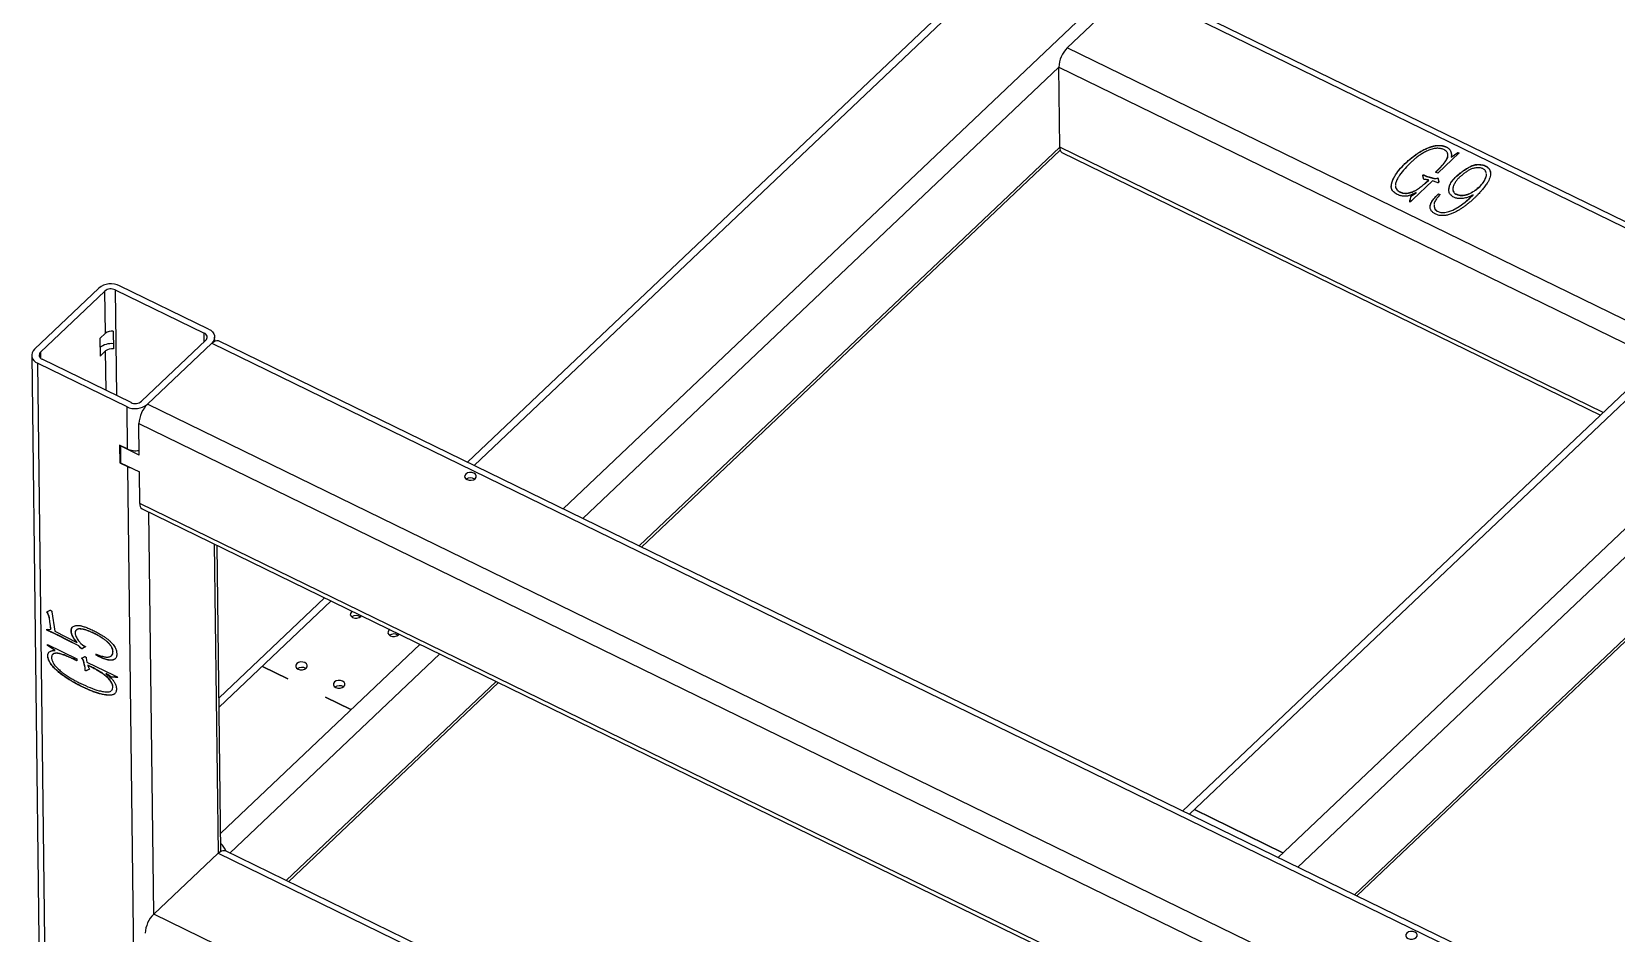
# Model space of a CAD drawing. Header units: millimetres. Extents: x 0 to 14850, y 0 to 10500.
# Drawn here: x 2161 to 5002, y 5959 to 7575 of the extents above; entities that cross this region are included whole.
import ezdxf

# ---------------------------------------------------------------- set-up
doc = ezdxf.new("R2010")
doc.units = ezdxf.units.MM
doc.header["$LTSCALE"] = 50

msp = doc.modelspace()

# ---------------------------------------------------------------- linework, layer by layer
for p, q in [((5440.8, 9172.2), (2942.4, 6803.6)), ((2954.3, 6797.8), (5458.9, 9172.4)), ((5618.1, 9094.7), (3113.6, 6720.2)), ((6722.9, 8547), (4224.6, 6178.4)), ((4236.4, 6172.6), (6741, 8547.2)), ((6900.3, 8469.5), (4395.7, 6095)), ((4017.6, 7546.3), (4132.9, 7655.6)), ((4132.9, 7655.6), (5212.6, 7129.1)), ((5224.6, 7133.6), (4144.9, 7660.1)), ((5097.3, 7019.8), (4017.6, 7546.3)), ((3148.9, 6703), (4002.2, 7511.9)), ((4003.9, 7368.1), (4002.2, 7511.9)), ((4002.2, 7511.9), (5077.9, 6987.4)), ((4003.9, 7368.1), (3250.2, 6653.5)), ((3254.2, 6651.6), (4004.7, 7363.1)), ((4978.3, 6893), (4003.9, 7368.1)), ((4007.9, 7359), (4973.3, 6888.2)), ((4720.1, 7357.9), (4681.9, 7321.6)), ((4697.1, 7368.4), (4697, 7368.7)), ((4705.4, 7350.6), (4717.8, 7359)), ((4705.4, 7350.3), (4717.8, 7358.7)), ((4717.8, 7359), (4720.1, 7357.9)), ((4717.8, 7358.7), (4717.8, 7359)), ((4717.8, 7358.7), (4719.9, 7357.7)), ((4638.5, 7352), (4638.5, 7352.3)), ((4706.1, 7353.5), (4705.4, 7350.6)), ((4705.4, 7350.3), (4705.4, 7350.6)), ((4705.9, 7354.7), (4706, 7353.7)), ((4765.7, 7335.3), (4765.7, 7335.6)), ((4672, 7307.8), (4636.9, 7274.5)), ((4656.9, 7310.5), (4655.1, 7316.7)), ((4656.9, 7318.6), (4661.6, 7316.3)), ((4656.9, 7318.3), (4656.9, 7318.6)), ((4656.9, 7318.3), (4661.6, 7316)), ((4660.1, 7310.2), (4656.9, 7310.5)), ((4661, 7305.5), (4665.4, 7309.4)), ((4661, 7305.2), (4665.4, 7309.1)), ((4661, 7305.2), (4661, 7305.5)), ((4661.6, 7316.3), (4666.3, 7315)), ((4661.6, 7316), (4661.6, 7316.3)), ((4661.6, 7316), (4666.4, 7314.7)), ((4665.4, 7309.1), (4665.4, 7309.4)), ((4666.3, 7315), (4672.1, 7313.2)), ((4666.4, 7314.7), (4666.3, 7315)), ((4666.4, 7314.7), (4672.1, 7312.9)), ((4680.3, 7305), (4672, 7307.8)), ((4672.1, 7312.9), (4672.1, 7313.2)), ((4681.9, 7321.6), (4677.6, 7323.5)), ((4678.9, 7312.4), (4681.5, 7313.1)), ((4678.9, 7312), (4681.5, 7312.8)), ((4678.9, 7312), (4678.9, 7312.4)), ((4681.8, 7304.5), (4680.3, 7305)), ((4681.5, 7313.1), (4683.5, 7306.7)), ((4681.5, 7312.8), (4681.5, 7313.1)), ((4681.5, 7312.8), (4683.5, 7306.4)), ((4683.5, 7306.4), (4683.5, 7306.7)), ((4724.9, 7324), (4724.9, 7324.3)), ((4612.7, 7288.4), (4612.7, 7288.7)), ((4631.9, 7273.7), (4632.8, 7275.9)), ((4631.9, 7273.4), (4632.8, 7275.6)), ((4631.9, 7273.4), (4631.9, 7273.7)), ((4632.8, 7275.9), (4633.4, 7279)), ((4632.8, 7275.6), (4633.4, 7278.7)), ((4632.8, 7275.6), (4632.8, 7275.9)), ((4633.4, 7278.7), (4633.4, 7279)), ((4634.6, 7281.5), (4636.6, 7282.5)), ((4634.6, 7281.2), (4636.6, 7282.2)), ((4634.6, 7281.2), (4634.6, 7281.5)), ((4636.6, 7282.5), (4642.8, 7286.8)), ((4636.6, 7282.2), (4642.8, 7286.5)), ((4636.6, 7282.2), (4636.6, 7282.5)), ((4642.8, 7286.5), (4642.8, 7286.8)), ((4680.2, 7281.9), (4683.2, 7284.8)), ((4680.2, 7281.6), (4683.2, 7284.4)), ((4680.2, 7281.6), (4680.2, 7281.9)), ((4683.2, 7284.8), (4685.9, 7283.4)), ((4683.2, 7284.4), (4683.2, 7284.8)), ((4683.2, 7284.4), (4685.9, 7283.1)), ((4715.8, 7283.5), (4715.8, 7283.8)), ((4730.5, 7269.8), (4739.2, 7277.5)), ((4730.5, 7269.5), (4739.2, 7277.2)), ((4739.2, 7277.5), (4744.9, 7282.6)), ((4739.2, 7277.2), (4744.9, 7282.3)), ((4739.2, 7277.2), (4739.2, 7277.5)), ((4744.9, 7282.3), (4744.9, 7282.6)), ((4756.8, 7297.5), (4756.8, 7297.8)), ((4730.5, 7269.5), (4730.5, 7269.8)), ((2281.5, 7115.6), (2166.1, 7006.3)), ((2176.9, 7001), (2292.3, 7110.4)), ((2293.2, 7034.8), (2292.3, 7110.4)), ((2310.9, 7112.5), (2470.2, 7034.9)), ((2310.9, 7112.5), (2313.2, 6923.3)), ((2478, 7042.3), (2318.7, 7119.9)), ((2293.2, 7034.8), (2283.2, 7025.3)), ((2283.2, 7025.3), (2283.6, 6993.6)), ((2307.2, 7038.4), (2307.6, 7006.7)), ((2473.1, 7022.2), (2357.7, 6912.8)), ((2368.5, 6907.5), (2483.9, 7016.9)), ((2470.3, 7019.6), (2470.2, 7034.9)), ((2483.9, 7016.9), (4929.4, 5824.4)), ((2489.1, 7020.7), (2489, 7027.8)), ((4941.4, 5828.9), (2495.9, 7021.4)), ((2161, 6995.4), (2174.5, 5898.5)), ((2176.9, 7001), (2177, 6990.2)), ((2339.1, 6910.7), (2179.9, 6988.3)), ((2283.6, 6993.6), (2293.6, 7003.1)), ((2294.5, 6932.4), (2293.6, 7003.1)), ((2172.1, 6980.9), (2331.3, 6903.2)), ((2185.5, 5884), (2172.1, 6980.9)), ((2331.3, 6903.2), (2332.2, 6827.7)), ((10061.4, 3156.3), (2368.5, 6907.5)), ((4431, 6077.7), (5284.3, 6886.7)), ((2353.1, 6873.2), (10046, 3121.9)), ((2353.8, 6816.5), (2353.1, 6873.2)), ((2332.2, 6827.7), (2318.4, 6834.4)), ((2318.4, 6834.4), (2318.8, 6802.7)), ((2320.5, 6833.4), (2320.1, 6833)), ((2320.1, 6833), (2320.5, 6802.5)), ((2353.8, 6816.5), (2320.1, 6833)), ((2320.4, 6804.3), (2318.8, 6802.7)), ((2318.8, 6802.7), (2332.6, 6796)), ((2320.5, 6802.5), (2354.2, 6786.1)), ((2332.6, 6796), (2343.5, 5913.6)), ((2354.9, 6729.4), (2354.2, 6786.1)), ((5286.1, 6742.9), (4532.4, 6028.3)), ((4536.4, 6026.4), (5286.8, 6737.9)), ((4800.4, 5536.9), (2354.9, 6729.4)), ((2358.9, 6720.3), (4801.2, 5529.3)), ((2379.8, 5993.5), (2370.9, 6714.4)), ((2488.3, 6657.1), (2495.1, 6102.9)), ((2500.3, 6106.7), (2493.6, 6654.6)), ((2188.3, 6535.7), (2193.9, 6538.1)), ((2189.5, 6533.6), (2188.3, 6535.7)), ((2189.7, 6533.8), (2188.6, 6535.9)), ((2189.7, 6533.8), (2189.5, 6533.6)), ((2197, 6535.7), (2202.4, 6500.5)), ((2686.2, 6560.7), (2496.9, 6381.2)), ((2497.1, 6364.4), (2698, 6554.9)), ((2190.7, 6531.2), (2190.4, 6531)), ((2191.7, 6527.8), (2190.4, 6531)), ((2191.9, 6528), (2190.7, 6531.2)), ((2191.9, 6528), (2191.7, 6527.8)), ((2192.9, 6524.2), (2192.7, 6524)), ((2193.5, 6517.8), (2192.7, 6524)), ((2193.8, 6518), (2192.9, 6524.2)), ((2193.8, 6518), (2193.5, 6517.8)), ((2194.8, 6510.4), (2193.5, 6517.8)), ((2195, 6510.6), (2193.8, 6518)), ((2195, 6510.6), (2194.8, 6510.4)), ((2195, 6506.6), (2194.8, 6510.4)), ((2195.3, 6506.8), (2195, 6510.6)), ((2195.3, 6506.8), (2195, 6506.6)), ((2750.9, 6527), (2752.1, 6528.5)), ((2188.9, 6501.7), (2188.1, 6503.8)), ((2189.1, 6501.9), (2188.3, 6504.1)), ((2189.1, 6501.9), (2188.9, 6501.7)), ((2194.9, 6499.5), (2188.9, 6501.7)), ((2195.2, 6499.7), (2189.1, 6501.9)), ((2189.2, 6477), (2241.9, 6451.3)), ((2189.2, 6474.9), (2189.2, 6477)), ((2189.5, 6475.1), (2189.4, 6476.9)), ((2193.9, 6504), (2195.4, 6504.3)), ((2195.2, 6499.7), (2194.9, 6499.5)), ((2195.7, 6504.5), (2195.4, 6504.3)), ((2202.4, 6500.5), (2242, 6480.7)), ((2209.9, 6492.7), (2209.7, 6492.4)), ((2224.7, 6484.9), (2209.7, 6492.4)), ((2224.9, 6485.2), (2209.9, 6492.7)), ((2224.9, 6485.2), (2224.7, 6484.9)), ((2245.5, 6474.4), (2224.7, 6484.9)), ((2245.8, 6474.7), (2224.9, 6485.2)), ((2232.1, 6501.8), (2231.8, 6501.5)), ((2242.2, 6480.9), (2242, 6480.7)), ((2249.3, 6478.9), (2252.1, 6476.3)), ((2270.3, 6498.2), (2270, 6498)), ((2857.3, 6477.2), (2499.9, 6138.4)), ((2818.4, 6494.1), (2819.6, 6495.6)), ((2189.5, 6475.1), (2189.2, 6474.9)), ((2203.1, 6466.1), (2189.2, 6474.9)), ((2203.3, 6466.3), (2189.5, 6475.1)), ((2190.1, 6456.5), (2189.8, 6456.3)), ((2200, 6466.2), (2203.1, 6466.1)), ((2203.3, 6466.3), (2203.1, 6466.1)), ((2241.9, 6451.3), (2242.2, 6447.5)), ((2245.8, 6474.7), (2245.5, 6474.4)), ((2248.5, 6471.1), (2245.5, 6474.4)), ((2248.7, 6471.3), (2245.8, 6474.7)), ((2248.7, 6471.3), (2248.5, 6471.1)), ((2250.2, 6452.3), (2255.5, 6455)), ((2252.2, 6450.3), (2250.2, 6452.3)), ((2252.5, 6450.5), (2250.6, 6452.5)), ((2252.1, 6476.3), (2254.6, 6474.7)), ((2255.4, 6471.7), (2252.2, 6469.6)), ((2252.4, 6469.8), (2252.2, 6469.6)), ((2252.5, 6450.5), (2252.2, 6450.3)), ((2255.7, 6471.9), (2252.4, 6469.8)), ((2255.7, 6471.9), (2255.4, 6471.7)), ((2258.4, 6454), (2258.6, 6452.6)), ((2258.6, 6452.6), (2259.8, 6445.4)), ((2276.5, 6457.8), (2276.5, 6459.7)), ((2276.7, 6458), (2276.5, 6457.8)), ((2282, 6454.9), (2276.5, 6457.8)), ((2276.7, 6458), (2276.7, 6459.9)), ((2282.2, 6455.1), (2276.7, 6458)), ((2282.2, 6455.1), (2282, 6454.9)), ((2306.7, 6464.2), (2306.4, 6463.9)), ((2516, 6103), (2892.6, 6460)), ((2254.9, 6444.8), (2254.6, 6444.6)), ((2255.7, 6439.5), (2254.6, 6444.6)), ((2255.9, 6439.8), (2254.9, 6444.8)), ((2255.9, 6439.8), (2255.7, 6439.5)), ((2256.6, 6435.4), (2255.7, 6439.5)), ((2256.9, 6435.6), (2255.9, 6439.8)), ((2256.9, 6435.6), (2256.6, 6435.4)), ((2256.7, 6431.2), (2256.6, 6435.4)), ((2256.9, 6431.4), (2256.7, 6431.2)), ((2256.9, 6431.4), (2256.9, 6435.6)), ((2264.4, 6432.5), (2259.4, 6430)), ((2259.7, 6430.2), (2259.4, 6430)), ((2264.4, 6432.6), (2259.7, 6430.2)), ((2259.8, 6445.4), (2308.3, 6421.7)), ((2261.7, 6439.9), (2261.4, 6439.7)), ((2267.3, 6436.7), (2261.4, 6439.7)), ((2267.5, 6436.9), (2261.7, 6439.9)), ((2263.2, 6435.1), (2264.4, 6432.5)), ((2267.5, 6436.9), (2267.3, 6436.7)), ((2294, 6424.9), (2293.8, 6424.6)), ((2300.8, 6420.2), (2293.8, 6424.6)), ((2301, 6420.4), (2294, 6424.9)), ((2301, 6420.4), (2300.8, 6420.2)), ((2302.7, 6418.7), (2300.8, 6420.2)), ((2303, 6418.9), (2301, 6420.4)), ((2574.7, 6437.5), (2620.3, 6415.3)), ((2620.3, 6415.3), (2574.7, 6437.5)), ((2574.7, 6437.5), (2574.7, 6437.5)), ((2574.7, 6437.5), (2574.7, 6437.5)), ((2233.6, 6410.8), (2233.4, 6410.6)), ((2303, 6418.9), (2302.7, 6418.7)), ((2305.9, 6418.4), (2305.6, 6418.1)), ((2308.9, 6418.1), (2305.6, 6418.1)), ((2309.2, 6418.4), (2305.9, 6418.4)), ((2306.5, 6399.7), (2306.3, 6399.5)), ((2309.2, 6418.4), (2308.9, 6418.1)), ((2311.5, 6417.8), (2308.9, 6418.1)), ((2311.7, 6418), (2309.2, 6418.4)), ((2311.7, 6418), (2311.5, 6417.8)), ((2993.9, 6410.6), (2617.4, 6053.6)), ((2620.3, 6415.3), (2620.3, 6415.3)), ((2621.4, 6051.6), (2997.9, 6408.6)), ((2687.7, 6382.4), (2733.3, 6360.2)), ((2733.3, 6360.2), (2687.7, 6382.4)), ((2687.7, 6382.4), (2687.7, 6382.4)), ((2687.7, 6382.4), (2687.7, 6382.4)), ((2733.3, 6360.2), (2733.3, 6360.2)), ((4245.5, 6180.8), (4245.5, 6180.8)), ((4245.5, 6180.8), (4404.1, 6103.4)), ((4404.1, 6103.5), (4245.5, 6180.8)), ((4245.5, 6180.7), (4245.5, 6180.8)), ((2379.8, 5993.5), (2495.1, 6102.9)), ((2495.1, 6102.9), (4734.3, 5011)), ((4734.2, 5021.3), (2507.1, 6107.4)), ((4404.1, 6103.4), (4404.1, 6103.5)), ((4736.4, 4844.3), (2379.8, 5993.5))]:
    msp.add_line(p, q)
at = {"flags": 128}
for points in [[(4675.2, 7264.3), (4675.1, 7262.1), (4676.7, 7257.6), (4680.6, 7253.9), (4687.1, 7251.5), (4694.6, 7251.3), (4701.8, 7253.1), (4708.4, 7255.6), (4720.1, 7262.2), (4730.5, 7269.8), (4730.5, 7269.8)], [(4675.2, 7264), (4675.1, 7261.8), (4676.7, 7257.3), (4680.6, 7253.6), (4687.1, 7251.2), (4694.6, 7251), (4701.8, 7252.8), (4708.4, 7255.3), (4720.1, 7261.9), (4730.5, 7269.5), (4730.5, 7269.5)], [(2478, 7042.3), (2481.9, 7040), (2485, 7037.1), (2487.3, 7033.9), (2488.7, 7030.5), (2489, 7026.9), (2488.3, 7023.4), (2486.6, 7020), (2483.9, 7016.9)], [(2483.9, 7016.9), (2487, 7019.4), (2489.9, 7021.1), (2492.7, 7021.9), (2495.1, 7021.7), (2495.9, 7021.4)], [(2166.1, 7006.3), (2163.5, 7003.2), (2161.8, 6999.8), (2161.1, 6996.2), (2161.4, 6992.7), (2162.7, 6989.2), (2165, 6986.1), (2168.1, 6983.2), (2172.1, 6980.9)], [(2332.6, 6796), (2336.6, 6794.4), (2338, 6794)], [(2939.1, 6782.4), (2937.4, 6779.8), (2937.2, 6777.1), (2938.6, 6774.5), (2941.4, 6772.4), (2945.1, 6771.3), (2949.1, 6771.2), (2952.9, 6772.2), (2955.9, 6774.1), (2957.6, 6776.7), (2957.8, 6779.4), (2956.4, 6782), (2953.6, 6784), (2949.9, 6785.2), (2945.8, 6785.2), (2942, 6784.3), (2939.1, 6782.4)], [(2735.7, 6536.5), (2734.1, 6535.3), (2732.4, 6532.7), (2732.2, 6530), (2733.6, 6527.4), (2736.4, 6525.4), (2740.1, 6524.2), (2744.1, 6524.2), (2748, 6525.1), (2750.9, 6527)], [(2803.2, 6503.6), (2801.5, 6502.4), (2799.8, 6499.8), (2799.7, 6497.1), (2801.1, 6494.5), (2803.9, 6492.5), (2807.6, 6491.3), (2811.6, 6491.2), (2815.4, 6492.2), (2818.4, 6494.1), (2818.4, 6494.1)], [(2653.2, 6434.3), (2654.8, 6436.9), (2655, 6439.6), (2653.6, 6442.2), (2650.8, 6444.3), (2647.1, 6445.4), (2643.1, 6445.5), (2639.3, 6444.5), (2636.3, 6442.6), (2634.6, 6440), (2634.4, 6437.3), (2635.8, 6434.7), (2638.6, 6432.7), (2642.3, 6431.5), (2646.4, 6431.5), (2650.2, 6432.4), (2653.2, 6434.3)], [(2720.6, 6401.4), (2722.3, 6404), (2722.5, 6406.7), (2721.1, 6409.3), (2718.3, 6411.3), (2714.6, 6412.5), (2710.6, 6412.6), (2706.7, 6411.6), (2703.8, 6409.7), (2702.1, 6407.1), (2701.9, 6404.4), (2703.3, 6401.8), (2706.1, 6399.8), (2709.8, 6398.6), (2713.8, 6398.5), (2717.7, 6399.5), (2720.6, 6401.4)], [(2495.1, 6102.9), (2498.2, 6105.4), (2501.1, 6107.1), (2503.9, 6107.8), (2506.3, 6107.7), (2507.1, 6107.4)], [(4626.1, 5959.7), (4624.4, 5957.2), (4624.2, 5954.4), (4625.6, 5951.8), (4628.4, 5949.8), (4632.1, 5948.7), (4636.2, 5948.6), (4640, 5949.6), (4642.9, 5951.5), (4644.6, 5954), (4644.8, 5956.8), (4643.4, 5959.4), (4640.6, 5961.4), (4636.9, 5962.5), (4632.9, 5962.6), (4629.1, 5961.6), (4626.1, 5959.7)]]:
    msp.add_lwpolyline(points, dxfattribs=at)
for centre, radius, start, end in [((4054.7, 7509), 52.6, 134.876, 176.7905), ((4013.3, 7366.7), 9.45, 171.6444, 235.1878), ((2303.5, 7088.4), 35, 64.2088, 128.9722), ((2303.3, 7096.8), 17.5, 64.2088, 128.9722), ((2304, 7021.8), 16.9, 79.1147, 129.6075), ((2468, 7027.7), 7.5, 312.942, 73.4601), ((2182, 6995.5), 7.5, 132.942, 253.4601), ((2304, 6983), 33.2, 84.0109, 128.4805), ((2304.4, 6990.1), 16.9, 79.1147, 129.6075), ((2346.5, 6934.7), 35, 244.2088, 308.9722), ((2346.7, 6926.4), 17.5, 244.2088, 308.9722), ((2405.7, 6870.3), 52.6, 134.876, 176.7905), ((2347.6, 6860.8), 36.6, 245.1258, 279.6438), ((2947.7, 6762.1), 13.6, 56.8225, 124.5836), ((2364.3, 6728), 9.45, 171.6444, 235.1878), ((2742.7, 6515), 13.6, 56.8225, 124.5836), ((2810.2, 6482.1), 13.6, 56.8225, 124.5836), ((2644.9, 6422.3), 13.6, 56.8225, 124.5836), ((2712.4, 6389.4), 13.6, 56.8225, 124.5836), ((2471.6, 6091.3), 40.6, 21.469, 45.34), ((2416.9, 5956.2), 52.6, 134.876, 176.7905)]:
    msp.add_arc(centre, radius, start, end)
for points, knots in [([(4693.7, 7363.3), (4692.7, 7363.7), (4691, 7364.6), (4688, 7365.5), (4685, 7366.1), (4681.8, 7366.4), (4678.5, 7366.2), (4674.9, 7365.7), (4671.2, 7364.8), (4667.4, 7363.5), (4663.5, 7361.9), (4659.8, 7360.2), (4656.2, 7358.3), (4651.7, 7355.6), (4646.6, 7352.2), (4641.1, 7347.9), (4636.1, 7343.5), (4633, 7340.6), (4631.4, 7339.2)], [0, 0, 0, 0, 0.04294, 0.083349, 0.123646, 0.163272, 0.204759, 0.249858, 0.29949, 0.354079, 0.41151, 0.468829, 0.525993, 0.583086, 0.69442, 0.798848, 0.899696, 1, 1, 1, 1]), ([(4638.5, 7352.3), (4640.5, 7353.8), (4644.6, 7356.7), (4650.2, 7360.3), (4655, 7363), (4658.8, 7364.9), (4662.7, 7366.6), (4666.6, 7368.2), (4670.5, 7369.5), (4674.3, 7370.5), (4677.7, 7371.2), (4680.9, 7371.5), (4683.8, 7371.5), (4686.4, 7371.5), (4688.6, 7371.3), (4691, 7370.8), (4693.9, 7370), (4696, 7369.1), (4697, 7368.7)], [0, 0, 0, 0, 0.126942, 0.261461, 0.330176, 0.398271, 0.466105, 0.533434, 0.597742, 0.655448, 0.707397, 0.75438, 0.796614, 0.833743, 0.865303, 0.893055, 0.945167, 1, 1, 1, 1]), ([(4638.5, 7352), (4640.5, 7353.4), (4644.6, 7356.4), (4650.2, 7360), (4655, 7362.7), (4658.8, 7364.6), (4662.7, 7366.3), (4666.6, 7367.9), (4670.5, 7369.2), (4674.3, 7370.2), (4677.7, 7370.9), (4680.9, 7371.2), (4683.8, 7371.2), (4686.4, 7371.2), (4688.6, 7371), (4691, 7370.5), (4693.9, 7369.7), (4696, 7368.8), (4697.1, 7368.4)], [0, 0, 0, 0, 0.126942, 0.261461, 0.330176, 0.398271, 0.466105, 0.533434, 0.597742, 0.655448, 0.707397, 0.75438, 0.796614, 0.833743, 0.865303, 0.893055, 0.945167, 1, 1, 1, 1]), ([(4677.6, 7323.5), (4678.3, 7324.1), (4679.7, 7325.5), (4682, 7327.6), (4684.3, 7329.9), (4686.3, 7331.9), (4687.9, 7333.6), (4689.2, 7335.1), (4690.6, 7336.8), (4692.6, 7339.2), (4695, 7342.2), (4697.3, 7345.6), (4699, 7349), (4699.6, 7351.8), (4699.9, 7354.1), (4699.7, 7355.7), (4699.3, 7357.2), (4698.5, 7359.1), (4696.7, 7361.2), (4694.7, 7362.6), (4693.7, 7363.3)], [0, 0, 0, 0, 0.051388, 0.111431, 0.174728, 0.237534, 0.271141, 0.309683, 0.352584, 0.401029, 0.494896, 0.57669, 0.6523, 0.73092, 0.769338, 0.805076, 0.838354, 0.870488, 0.933166, 1, 1, 1, 1]), ([(4697, 7368.7), (4697.7, 7368.4), (4698.9, 7367.8), (4700.5, 7366.7), (4701.9, 7365.5), (4703.4, 7363.9), (4704.9, 7361.5), (4705.6, 7359), (4705.9, 7356.9), (4706.1, 7355.6), (4706.2, 7354.5), (4706.1, 7353.8), (4706.1, 7353.5)], [0, 0, 0, 0, 0.0935799, 0.1825326, 0.2691195, 0.3543402, 0.5285132, 0.7140203, 0.8062506, 0.8835329, 0.9481313, 1, 1, 1, 1]), ([(4697.1, 7368.4), (4698.8, 7367.4), (4702.4, 7365.3), (4705.4, 7360.6), (4705.6, 7357.2), (4705.8, 7355.5)], [0, 0, 0, 0, 0.322212, 0.64463, 1, 1, 1, 1]), ([(4611, 7282.7), (4609.7, 7283.3), (4607, 7284.4), (4603.8, 7286.8), (4601.3, 7289.4), (4599.7, 7291.7), (4598.9, 7293.7), (4598.5, 7295.4), (4598.3, 7297.2), (4598.4, 7299.1), (4598.6, 7301.2), (4599.1, 7303.5), (4599.8, 7306), (4600.7, 7308.6), (4601.9, 7311.4), (4603.3, 7314.2), (4605, 7317.2), (4607.6, 7321.2), (4610.9, 7325.9), (4615.4, 7331.2), (4620.3, 7336.4), (4625.7, 7341.6), (4631.7, 7347), (4636.2, 7350.5), (4638.5, 7352.3)], [0, 0, 0, 0, 0.040297, 0.08035, 0.119463, 0.157607, 0.177007, 0.197574, 0.220151, 0.244278, 0.270518, 0.29898, 0.330426, 0.364243, 0.400275, 0.437654, 0.47741, 0.518652, 0.599493, 0.673537, 0.746948, 0.826943, 0.911509, 1, 1, 1, 1]), ([(4598.5, 7297.8), (4598.5, 7298.3), (4598.2, 7302.1), (4600.8, 7309.2), (4606.3, 7319.6), (4614.8, 7330.6), (4625.8, 7341.7), (4634.2, 7348.6), (4638.5, 7352)], [0, 0, 0, 0, 0.022938, 0.185631, 0.348459, 0.565599, 0.782819, 1, 1, 1, 1]), ([(4631.4, 7339.2), (4627.6, 7335.3), (4619.9, 7327.5), (4612, 7317), (4607.8, 7308.2), (4605.5, 7303.2), (4605.8, 7300.5), (4605.8, 7300.2)], [0, 0, 0, 0, 0.32489, 0.649584, 0.812036, 0.974239, 1, 1, 1, 1]), ([(4677.6, 7323.2), (4680.8, 7326.2), (4687.2, 7332.3), (4694.3, 7340.5), (4698.4, 7347.4), (4700.2, 7351.3), (4699.7, 7353.3), (4699.6, 7353.5)], [0, 0, 0, 0, 0.328863, 0.65769, 0.822103, 0.986324, 1, 1, 1, 1]), ([(4762.2, 7329.8), (4761.5, 7330.1), (4759.9, 7330.8), (4757.2, 7331.3), (4754.3, 7331.5), (4751.2, 7331.4), (4748.1, 7331), (4745.2, 7330.4), (4742.4, 7329.5), (4739.8, 7328.4), (4737.4, 7327), (4734.9, 7325.4), (4732.3, 7323.7), (4728.9, 7321.2), (4724.8, 7317.9), (4720.9, 7314.7), (4718.1, 7312), (4716.2, 7309.8), (4714.4, 7307.3), (4713.3, 7305.6), (4712.8, 7304.7)], [0, 0, 0, 0, 0.040166, 0.081094, 0.12354, 0.169129, 0.215819, 0.260674, 0.305003, 0.348983, 0.395123, 0.444456, 0.497606, 0.554669, 0.667765, 0.77272, 0.824596, 0.879816, 0.938221, 1, 1, 1, 1]), ([(4724.9, 7324.3), (4725.9, 7325.1), (4727.8, 7326.6), (4731.2, 7328.7), (4735, 7331), (4739, 7333.2), (4743.2, 7335.2), (4747.4, 7336.6), (4751.3, 7337.4), (4755.1, 7337.4), (4758.4, 7337.1), (4761.3, 7336.7), (4763.7, 7336.3), (4765.1, 7335.8), (4765.7, 7335.6)], [0, 0, 0, 0, 0.0896469, 0.1863469, 0.2908775, 0.4028967, 0.5115677, 0.6073458, 0.6924144, 0.7697809, 0.8410778, 0.9026877, 0.9556868, 1, 1, 1, 1]), ([(4724.9, 7324), (4725.9, 7324.8), (4727.9, 7326.3), (4731.2, 7328.4), (4735, 7330.7), (4739, 7332.9), (4743.2, 7334.9), (4747.4, 7336.2), (4751.3, 7337), (4755.1, 7337.1), (4758.4, 7336.8), (4761.3, 7336.4), (4763.7, 7336), (4765.1, 7335.5), (4765.7, 7335.3)], [0, 0, 0, 0, 0.0896469, 0.1863469, 0.2908775, 0.4028967, 0.5115677, 0.6073458, 0.6924144, 0.7697809, 0.8410778, 0.9026877, 0.9556868, 1, 1, 1, 1]), ([(4765.7, 7335.6), (4766.7, 7335.2), (4768.6, 7334.3), (4770.7, 7332.8), (4772.2, 7331.3), (4773.2, 7330), (4774.3, 7328.4), (4775.2, 7326.6), (4776, 7324.7), (4776.4, 7322.6), (4776.4, 7320.3), (4775.9, 7317.3), (4774.8, 7313.4), (4773.4, 7309.5), (4771.9, 7306.3), (4770.1, 7303.6), (4768, 7300.6), (4765.5, 7297.4), (4763, 7294.2), (4760.7, 7291.5), (4758.8, 7289.2), (4756.7, 7286.7), (4754, 7283.8), (4750.6, 7280.4), (4747.3, 7277.1), (4745.1, 7275), (4744.1, 7274)], [0, 0, 0, 0, 0.033619, 0.06885, 0.088448, 0.110531, 0.135458, 0.163138, 0.192725, 0.222946, 0.254738, 0.288308, 0.356905, 0.424002, 0.460324, 0.502366, 0.55078, 0.605199, 0.658832, 0.70465, 0.742697, 0.772589, 0.828042, 0.89005, 0.950281, 1, 1, 1, 1]), ([(4768.7, 7322), (4768.7, 7322.2), (4768.7, 7323.8), (4767.2, 7327), (4763.9, 7328.9), (4762.2, 7329.8)], [0, 0, 0, 0, 0.062367, 0.53144, 1, 1, 1, 1]), ([(4765.7, 7335.3), (4767.9, 7334.1), (4772.3, 7331.7), (4775.3, 7327.1), (4775.7, 7324.3), (4775.8, 7323.4)], [0, 0, 0, 0, 0.401844, 0.804754, 1, 1, 1, 1]), ([(4612.7, 7288.7), (4613.6, 7288.3), (4615.4, 7287.3), (4618.6, 7286.4), (4622, 7285.8), (4625.7, 7285.8), (4629.6, 7286.3), (4633.7, 7287.4), (4637.8, 7288.8), (4641.6, 7290.9), (4645.3, 7293.1), (4648.7, 7295.6), (4651.9, 7298), (4654.9, 7300.4), (4658, 7302.8), (4660, 7304.6), (4661, 7305.5)], [0, 0, 0, 0, 0.0559284, 0.1123841, 0.1707592, 0.2308514, 0.2953738, 0.3670512, 0.4436665, 0.5233505, 0.6053367, 0.6874243, 0.7668011, 0.8413113, 0.9168929, 1, 1, 1, 1]), ([(4612.7, 7288.4), (4613.6, 7288), (4615.4, 7287), (4618.6, 7286.1), (4622, 7285.5), (4625.7, 7285.5), (4629.6, 7286), (4633.7, 7287.1), (4637.8, 7288.5), (4641.6, 7290.6), (4645.3, 7292.8), (4648.7, 7295.3), (4651.9, 7297.7), (4654.9, 7300.1), (4658, 7302.5), (4660, 7304.3), (4661, 7305.2)], [0, 0, 0, 0, 0.0559284, 0.1123841, 0.1707592, 0.2308514, 0.2953738, 0.3670512, 0.4436665, 0.5233505, 0.6053367, 0.6874243, 0.7668011, 0.8413113, 0.9168929, 1, 1, 1, 1]), ([(4655.1, 7316.7), (4654.9, 7317), (4654.7, 7317.5), (4654.7, 7318.3), (4655.3, 7318.5), (4655.7, 7318.7), (4656.3, 7318.7), (4656.7, 7318.7), (4656.9, 7318.6)], [0, 0, 0, 0, 0.347684, 0.526033, 0.647272, 0.746954, 0.855934, 1, 1, 1, 1]), ([(4654.7, 7317.6), (4654.7, 7317.6), (4654.7, 7317.7), (4654.8, 7318), (4655.3, 7318.2), (4655.7, 7318.4), (4656.4, 7318.4), (4656.7, 7318.3), (4656.9, 7318.3)], [0, 0, 0, 0, 0.005563, 0.1872159, 0.3857104, 0.5912904, 0.7962137, 1, 1, 1, 1]), ([(4665.4, 7309.4), (4664.8, 7309.5), (4663.6, 7309.7), (4662.1, 7309.9), (4660.9, 7310.1), (4660.3, 7310.2), (4660.1, 7310.2)], [0, 0, 0, 0, 0.362799, 0.652475, 0.863991, 1, 1, 1, 1]), ([(4672.1, 7313.2), (4672.5, 7313.1), (4673.6, 7312.7), (4675.4, 7312.4), (4677.3, 7312.1), (4678.4, 7312.3), (4678.9, 7312.4)], [0, 0, 0, 0, 0.191517, 0.498743, 0.8058, 1, 1, 1, 1]), ([(4672.1, 7312.9), (4672.5, 7312.8), (4673.6, 7312.4), (4675.4, 7312.1), (4677.3, 7311.8), (4678.4, 7312), (4678.9, 7312)], [0, 0, 0, 0, 0.191517, 0.498743, 0.8058, 1, 1, 1, 1]), ([(4683.5, 7306.7), (4683.5, 7306.4), (4683.6, 7305.8), (4683.1, 7305.1), (4682.5, 7304.6), (4682, 7304.5), (4681.8, 7304.5)], [0, 0, 0, 0, 0.316288, 0.601624, 0.845531, 1, 1, 1, 1]), ([(4710.6, 7278.7), (4709.5, 7279.2), (4707.3, 7280.3), (4704.6, 7282.6), (4702.8, 7285.3), (4701.9, 7287.9), (4701.6, 7290.2), (4701.6, 7292.1), (4701.7, 7294.2), (4702.3, 7297.2), (4703.4, 7301.1), (4705.3, 7304.8), (4707.3, 7307.8), (4709.2, 7310.1), (4711.4, 7312.5), (4714.7, 7315.8), (4719.2, 7319.8), (4723, 7322.8), (4724.9, 7324.3)], [0, 0, 0, 0, 0.054983, 0.108614, 0.164436, 0.22647, 0.260749, 0.2977, 0.337713, 0.381466, 0.471241, 0.56119, 0.608101, 0.658319, 0.712428, 0.77015, 0.887, 1, 1, 1, 1]), ([(4701.8, 7291.2), (4701.8, 7292.7), (4701.9, 7296.4), (4704.2, 7303), (4709.2, 7310.3), (4716.6, 7317.4), (4722.2, 7321.8), (4724.9, 7324)], [0, 0, 0, 0, 0.124379, 0.299543, 0.532776, 0.766354, 1, 1, 1, 1]), ([(4712.8, 7304.7), (4711.8, 7302.9), (4709.8, 7299.3), (4708.7, 7295.4), (4708.8, 7293.3), (4708.8, 7293.2)], [0, 0, 0, 0, 0.484084, 0.967947, 1, 1, 1, 1]), ([(4756.8, 7297.8), (4759.2, 7300.3), (4763.9, 7305.3), (4767.4, 7312.3), (4769, 7317.6), (4768.8, 7319.9), (4768.8, 7320.8)], [0, 0, 0, 0, 0.356797, 0.713504, 0.891926, 1, 1, 1, 1]), ([(4756.8, 7297.5), (4759.2, 7300), (4763.9, 7305), (4767.4, 7312), (4769, 7317.2), (4768.9, 7319.6), (4768.8, 7320.5)], [0, 0, 0, 0, 0.356797, 0.713504, 0.891926, 1, 1, 1, 1]), ([(4605.9, 7299.2), (4605.9, 7298.3), (4606, 7295.9), (4607.8, 7292), (4611.1, 7289.8), (4612.7, 7288.7)], [0, 0, 0, 0, 0.215112, 0.607937, 1, 1, 1, 1]), ([(4605.9, 7298.9), (4605.9, 7298), (4606, 7295.6), (4607.9, 7291.7), (4611.1, 7289.5), (4612.7, 7288.4)], [0, 0, 0, 0, 0.215112, 0.607937, 1, 1, 1, 1]), ([(4642.8, 7286.8), (4642.1, 7286.5), (4640.6, 7285.8), (4637.9, 7284.5), (4634.6, 7283), (4631.4, 7281.8), (4628.4, 7280.9), (4626, 7280.5), (4623.5, 7280.3), (4620.8, 7280.4), (4618.2, 7280.6), (4615.7, 7281.1), (4613.2, 7281.7), (4611.8, 7282.4), (4611, 7282.7)], [0, 0, 0, 0, 0.066569, 0.160877, 0.276929, 0.408906, 0.478612, 0.549607, 0.62194, 0.698408, 0.775595, 0.849575, 0.925117, 1, 1, 1, 1]), ([(4636.9, 7274.5), (4636.5, 7274.1), (4635.7, 7273.4), (4634.7, 7272.4), (4633.7, 7271.6), (4633, 7270.9), (4632.4, 7270.4), (4632, 7270.2), (4631.7, 7269.9), (4631.2, 7270), (4631.6, 7270.9), (4631.4, 7271.7), (4631.6, 7272.8), (4631.8, 7273.4), (4631.9, 7273.7)], [0, 0, 0, 0, 0.146407, 0.275169, 0.381218, 0.46708, 0.532905, 0.57648, 0.602834, 0.610817, 0.677075, 0.800996, 0.923103, 1, 1, 1, 1]), ([(4631.4, 7270.4), (4631.5, 7270.6), (4631.6, 7271.6), (4631.8, 7272.6), (4631.9, 7273.4)], [0, 0, 0, 0, 0.213532, 1, 1, 1, 1]), ([(4633.4, 7279), (4633.5, 7279.5), (4633.7, 7280.4), (4634.3, 7281.2), (4634.6, 7281.5)], [0, 0, 0, 0, 0.5631158, 1, 1, 1, 1]), ([(4633.4, 7278.7), (4633.5, 7279.2), (4633.7, 7280.1), (4634.3, 7280.9), (4634.6, 7281.2)], [0, 0, 0, 0, 0.5631158, 1, 1, 1, 1]), ([(4677.1, 7248.8), (4676.4, 7249.2), (4674.9, 7250), (4673, 7251.4), (4671.4, 7252.9), (4670, 7254.6), (4668.9, 7256.3), (4668.2, 7258.1), (4667.8, 7260.1), (4667.9, 7262.1), (4668.3, 7264.3), (4669, 7266.5), (4670, 7268.8), (4671.3, 7271.2), (4673, 7273.8), (4675.1, 7276.4), (4677.5, 7279.2), (4679.3, 7281), (4680.2, 7281.9)], [0, 0, 0, 0, 0.052649, 0.103437, 0.15444, 0.205231, 0.255828, 0.306616, 0.359497, 0.414067, 0.471887, 0.532929, 0.598244, 0.66759, 0.741778, 0.821886, 0.90813, 1, 1, 1, 1]), ([(4668, 7260.9), (4668.1, 7262.2), (4668.6, 7266.7), (4672.9, 7273.8), (4677.8, 7279), (4680.2, 7281.6)], [0, 0, 0, 0, 0.179818, 0.58951, 1, 1, 1, 1]), ([(4685.9, 7283.4), (4684.3, 7281.7), (4681, 7278.2), (4677.3, 7272.7), (4675.2, 7268.3), (4675.2, 7265.8), (4675.2, 7265.4)], [0, 0, 0, 0, 0.312651, 0.625219, 0.937303, 1, 1, 1, 1]), ([(4744.1, 7274), (4742.3, 7272.5), (4738.9, 7269.6), (4733.8, 7265.6), (4728.9, 7261.9), (4724.2, 7258.5), (4719.3, 7255.4), (4714.2, 7252.5), (4708.5, 7249.9), (4703.3, 7248), (4699, 7246.7), (4696, 7246), (4693.2, 7245.6), (4689.9, 7245.5), (4686.4, 7245.7), (4682.7, 7246.4), (4679.7, 7247.5), (4678, 7248.4), (4677.1, 7248.8)], [0, 0, 0, 0, 0.101522, 0.193448, 0.278796, 0.359377, 0.437614, 0.515362, 0.595845, 0.682115, 0.724503, 0.762406, 0.796002, 0.825862, 0.878078, 0.922455, 0.961845, 1, 1, 1, 1]), ([(4708.9, 7292.2), (4708.9, 7291.7), (4709, 7290.2), (4710, 7287.9), (4712.3, 7285.4), (4714.6, 7284.3), (4715.8, 7283.8)], [0, 0, 0, 0, 0.148332, 0.432377, 0.716217, 1, 1, 1, 1]), ([(4708.9, 7291.9), (4708.9, 7291.4), (4709, 7289.9), (4710, 7287.6), (4712.3, 7285.1), (4714.7, 7284), (4715.8, 7283.5)], [0, 0, 0, 0, 0.148332, 0.432377, 0.716217, 1, 1, 1, 1]), ([(4744.9, 7282.6), (4744.1, 7282.2), (4742.5, 7281.4), (4740.2, 7280.5), (4738.2, 7279.6), (4735.9, 7278.6), (4732.9, 7277.7), (4729.2, 7276.8), (4725, 7276.2), (4721.2, 7276.1), (4718, 7276.3), (4715.5, 7276.8), (4713, 7277.6), (4711.4, 7278.3), (4710.6, 7278.7)], [0, 0, 0, 0, 0.081322, 0.153373, 0.216375, 0.270715, 0.372079, 0.476843, 0.589052, 0.714446, 0.781186, 0.849529, 0.922443, 1, 1, 1, 1]), ([(4715.8, 7283.8), (4716.6, 7283.5), (4718.1, 7282.9), (4720.6, 7282.3), (4723.2, 7282), (4725.8, 7282.1), (4728.4, 7282.3), (4730.9, 7282.7), (4733.3, 7283.3), (4735.5, 7284), (4737.9, 7284.9), (4740.2, 7286.1), (4742.8, 7287.4), (4745.4, 7288.9), (4748.2, 7290.7), (4751, 7292.8), (4753.9, 7295.2), (4755.8, 7296.9), (4756.8, 7297.8)], [0, 0, 0, 0, 0.05366, 0.105575, 0.156405, 0.208842, 0.261605, 0.312929, 0.362395, 0.412004, 0.463505, 0.52104, 0.583504, 0.65242, 0.727789, 0.810085, 0.901236, 1, 1, 1, 1]), ([(4715.8, 7283.5), (4716.6, 7283.2), (4718.1, 7282.6), (4720.6, 7282), (4723.2, 7281.7), (4725.8, 7281.8), (4728.4, 7282), (4730.9, 7282.4), (4733.3, 7283), (4735.6, 7283.7), (4737.9, 7284.6), (4740.2, 7285.8), (4742.8, 7287.1), (4745.4, 7288.6), (4748.2, 7290.4), (4751, 7292.5), (4754, 7294.9), (4755.8, 7296.6), (4756.8, 7297.5)], [0, 0, 0, 0, 0.05366, 0.105575, 0.156405, 0.208842, 0.261605, 0.312929, 0.362395, 0.412004, 0.463505, 0.52104, 0.583504, 0.65242, 0.727789, 0.810085, 0.901236, 1, 1, 1, 1]), ([(2190.7, 6531.2), (2190.6, 6531.5), (2190.4, 6532.1), (2190.1, 6532.9), (2189.9, 6533.4), (2189.8, 6533.7), (2189.7, 6533.8)], [0, 0, 0, 0, 0.3800053, 0.6667093, 0.8768775, 1, 1, 1, 1]), ([(2193.9, 6538.1), (2194.1, 6538.1), (2194.6, 6538.2), (2195.5, 6538), (2196.1, 6537.5), (2196.6, 6537), (2197, 6536.3), (2197, 6535.9), (2197, 6535.7)], [0, 0, 0, 0, 0.241469, 0.42383, 0.568876, 0.687677, 0.812982, 1, 1, 1, 1]), ([(2190.4, 6531), (2190.3, 6531.3), (2190.1, 6531.9), (2189.8, 6532.6), (2189.6, 6533.2), (2189.5, 6533.5), (2189.5, 6533.6)], [0, 0, 0, 0, 0.3800053, 0.6667093, 0.8768775, 1, 1, 1, 1]), ([(2192.7, 6524), (2192.6, 6524.6), (2192.4, 6525.8), (2191.9, 6527.1), (2191.7, 6527.8)], [0, 0, 0, 0, 0.475816, 1, 1, 1, 1]), ([(2192.9, 6524.2), (2192.8, 6524.8), (2192.6, 6526), (2192.1, 6527.3), (2191.9, 6528)], [0, 0, 0, 0, 0.475816, 1, 1, 1, 1]), ([(2195.4, 6504.3), (2195.4, 6504.7), (2195.3, 6505.5), (2195.1, 6506.2), (2195, 6506.6)], [0, 0, 0, 0, 0.5771569, 1, 1, 1, 1]), ([(2195.7, 6504.5), (2195.6, 6504.9), (2195.5, 6505.7), (2195.3, 6506.5), (2195.3, 6506.8)], [0, 0, 0, 0, 0.5771569, 1, 1, 1, 1]), ([(2231.8, 6501.5), (2231.9, 6502.2), (2232, 6503.6), (2232.3, 6505.3), (2232.8, 6506.7), (2233.8, 6508.1), (2235.7, 6509.3), (2238, 6510.3), (2240.1, 6510.8), (2242, 6511.1), (2244.2, 6511.1), (2246.5, 6510.9), (2249, 6510.4), (2251.8, 6509.8), (2254.9, 6508.8), (2259.4, 6507.3), (2265.5, 6504.8), (2270.5, 6502.4), (2273.1, 6501.2)], [0, 0, 0, 0, 0.0461089, 0.0871548, 0.1230511, 0.1557301, 0.2218271, 0.2989394, 0.341043, 0.3852623, 0.4318275, 0.4808952, 0.532543, 0.58828, 0.6482081, 0.7120962, 0.849919, 1, 1, 1, 1]), ([(2232.1, 6501.8), (2232.1, 6503.8), (2232.1, 6506.3), (2233.7, 6507.4), (2234, 6507.6)], [0, 0, 0, 0, 0.813361, 1, 1, 1, 1]), ([(2188.1, 6503.8), (2188.8, 6503.7), (2190, 6503.6), (2191.6, 6503.5), (2192.8, 6503.6), (2193.5, 6503.8), (2193.9, 6504)], [0, 0, 0, 0, 0.345015, 0.581901, 0.776181, 1, 1, 1, 1]), ([(2209.7, 6492.4), (2209.1, 6492.7), (2207.9, 6493.3), (2206, 6494.2), (2203.9, 6495.3), (2201.6, 6496.4), (2199.4, 6497.5), (2197.5, 6498.3), (2196, 6499), (2195.2, 6499.3), (2194.9, 6499.5)], [0, 0, 0, 0, 0.113016, 0.24357, 0.389712, 0.551443, 0.707327, 0.835991, 0.93155, 1, 1, 1, 1]), ([(2209.9, 6492.7), (2209.4, 6492.9), (2208.2, 6493.5), (2206.3, 6494.5), (2204.1, 6495.5), (2201.8, 6496.6), (2199.6, 6497.7), (2197.7, 6498.6), (2196.3, 6499.2), (2195.5, 6499.6), (2195.2, 6499.7)], [0, 0, 0, 0, 0.113016, 0.24357, 0.389712, 0.551443, 0.707327, 0.835991, 0.93155, 1, 1, 1, 1]), ([(2242, 6480.7), (2241.1, 6481.8), (2239.4, 6483.8), (2237, 6486.8), (2235, 6489.9), (2233.7, 6492.7), (2232.7, 6495.2), (2232.2, 6497.3), (2231.9, 6499.4), (2231.9, 6500.8), (2231.8, 6501.5)], [0, 0, 0, 0, 0.16368, 0.301929, 0.438533, 0.596935, 0.6858, 0.782136, 0.886053, 1, 1, 1, 1]), ([(2242.2, 6480.9), (2241.3, 6482), (2239.7, 6484.1), (2237.3, 6487), (2235.2, 6490.1), (2233.9, 6493), (2233, 6495.4), (2232.5, 6497.5), (2232.1, 6499.6), (2232.1, 6501), (2232.1, 6501.8)], [0, 0, 0, 0, 0.16368, 0.301929, 0.438533, 0.596935, 0.6858, 0.782136, 0.886053, 1, 1, 1, 1]), ([(2240.6, 6502.3), (2240.3, 6502.1), (2239.1, 6501.3), (2239, 6499.6), (2238.8, 6498.1)], [0, 0, 0, 0, 0.183837, 1, 1, 1, 1]), ([(2238.8, 6498.1), (2238.9, 6497.5), (2238.9, 6496.2), (2239.3, 6494.3), (2239.9, 6492.4), (2241, 6489.9), (2242.6, 6487), (2244.8, 6483.8), (2247, 6481.1), (2248.6, 6479.6), (2249.3, 6478.9)], [0, 0, 0, 0, 0.10504, 0.204188, 0.29954, 0.393355, 0.571119, 0.731918, 0.874788, 1, 1, 1, 1]), ([(2270.3, 6498.2), (2267, 6499.6), (2260.6, 6502.3), (2252.7, 6504.5), (2246.8, 6505), (2243, 6504.6), (2241.5, 6503.2), (2240.8, 6502.5)], [0, 0, 0, 0, 0.295531, 0.590773, 0.738498, 0.885927, 1, 1, 1, 1]), ([(2270, 6498), (2266.8, 6499.3), (2260.3, 6502.1), (2252.4, 6504.3), (2246.6, 6504.8), (2243, 6504.5), (2241.7, 6503.3), (2241.2, 6502.8)], [0, 0, 0, 0, 0.306552, 0.612804, 0.766038, 0.918964, 1, 1, 1, 1]), ([(2306.4, 6463.9), (2306.4, 6464.8), (2306.4, 6466.5), (2305.8, 6468.8), (2304.9, 6470.9), (2303.9, 6472.7), (2302.6, 6474.6), (2301, 6476.7), (2299.1, 6478.9), (2297.1, 6481), (2294.9, 6482.9), (2291.8, 6485.3), (2287.6, 6488.3), (2282.2, 6491.7), (2276.2, 6495), (2272.1, 6496.9), (2270, 6498)], [0, 0, 0, 0, 0.060659, 0.123016, 0.156971, 0.195019, 0.237933, 0.287155, 0.338703, 0.390235, 0.442188, 0.495449, 0.60701, 0.727833, 0.859011, 1, 1, 1, 1]), ([(2306.7, 6464.2), (2306.7, 6465), (2306.6, 6466.7), (2306.1, 6469.1), (2305.2, 6471.1), (2304.2, 6472.9), (2302.8, 6474.9), (2301.2, 6477), (2299.3, 6479.1), (2297.3, 6481.2), (2295.2, 6483.1), (2292, 6485.6), (2287.8, 6488.5), (2282.4, 6491.9), (2276.5, 6495.2), (2272.4, 6497.2), (2270.3, 6498.2)], [0, 0, 0, 0, 0.060659, 0.123016, 0.156971, 0.195019, 0.237933, 0.287155, 0.338703, 0.390235, 0.442188, 0.495449, 0.60701, 0.727833, 0.859011, 1, 1, 1, 1]), ([(2273.1, 6501.2), (2274.2, 6500.6), (2276.5, 6499.4), (2279.8, 6497.7), (2282.8, 6495.9), (2286.4, 6493.8), (2290.6, 6491.2), (2295.3, 6487.9), (2299.5, 6484.5), (2303.4, 6480.7), (2306.8, 6477), (2309.5, 6473.5), (2311.5, 6470.2), (2312.7, 6467.1), (2313.3, 6464.1), (2313.4, 6462.2), (2313.4, 6461.2)], [0, 0, 0, 0, 0.0681, 0.131733, 0.190995, 0.24583, 0.346135, 0.437651, 0.523937, 0.610471, 0.691597, 0.76162, 0.823594, 0.878978, 0.935773, 1, 1, 1, 1]), ([(2189.8, 6456.3), (2189.8, 6456.8), (2189.8, 6457.9), (2190.1, 6459.4), (2190.6, 6460.7), (2191.4, 6462.3), (2193, 6463.9), (2195, 6464.9), (2196.8, 6465.4), (2198, 6465.8), (2199, 6466.1), (2199.7, 6466.1), (2200, 6466.2)], [0, 0, 0, 0, 0.09355, 0.182475, 0.269034, 0.354228, 0.527613, 0.715062, 0.806312, 0.88357, 0.948148, 1, 1, 1, 1]), ([(2233.4, 6410.6), (2231, 6412), (2226.2, 6414.9), (2220.2, 6419), (2215.3, 6422.5), (2211.7, 6425.3), (2208.2, 6428.3), (2204.8, 6431.3), (2201.7, 6434.3), (2198.9, 6437.2), (2196.7, 6439.9), (2194.8, 6442.5), (2193.4, 6444.9), (2192.3, 6447), (2191.4, 6448.9), (2190.7, 6451), (2190.1, 6453.4), (2189.9, 6455.3), (2189.8, 6456.3)], [0, 0, 0, 0, 0.126875, 0.26151, 0.330229, 0.398329, 0.466356, 0.533691, 0.597757, 0.655467, 0.70742, 0.754407, 0.796644, 0.833775, 0.865799, 0.893553, 0.945163, 1, 1, 1, 1]), ([(2190.1, 6456.5), (2190.1, 6458.3), (2190.1, 6460.2), (2191.1, 6461.4), (2191.2, 6461.5)], [0, 0, 0, 0, 0.899852, 1, 1, 1, 1]), ([(2233.6, 6410.8), (2231.3, 6412.2), (2226.5, 6415.1), (2220.4, 6419.2), (2215.6, 6422.7), (2211.9, 6425.5), (2208.4, 6428.5), (2205, 6431.5), (2201.9, 6434.5), (2199.2, 6437.4), (2196.9, 6440.2), (2195.1, 6442.8), (2193.7, 6445.2), (2192.5, 6447.3), (2191.7, 6449.1), (2190.9, 6451.2), (2190.4, 6453.7), (2190.2, 6455.5), (2190.1, 6456.5)], [0, 0, 0, 0, 0.126875, 0.26151, 0.330229, 0.398329, 0.466356, 0.533691, 0.597757, 0.655467, 0.70742, 0.754407, 0.796644, 0.833775, 0.865799, 0.893553, 0.945163, 1, 1, 1, 1]), ([(2242.2, 6447.5), (2241.3, 6448), (2239.3, 6448.9), (2236.2, 6450.4), (2232.9, 6452), (2230, 6453.3), (2227.7, 6454.3), (2225.6, 6455.2), (2223.3, 6456.1), (2220.1, 6457.4), (2216.1, 6458.8), (2211.7, 6460.2), (2207.7, 6461), (2204.7, 6461.1), (2202.4, 6460.9), (2200.9, 6460.5), (2199.7, 6460), (2198.3, 6459), (2197.1, 6457.2), (2196.8, 6455.3), (2196.6, 6454.3)], [0, 0, 0, 0, 0.051918, 0.111407, 0.174691, 0.237463, 0.271063, 0.309597, 0.35254, 0.40038, 0.494836, 0.576504, 0.652266, 0.73063, 0.769331, 0.805061, 0.838333, 0.870025, 0.93318, 1, 1, 1, 1]), ([(2196.6, 6454.3), (2196.6, 6453.5), (2196.7, 6451.9), (2197.2, 6449.3), (2198.1, 6446.7), (2199.3, 6444.1), (2201, 6441.3), (2203.2, 6438.5), (2205.9, 6435.6), (2208.9, 6432.7), (2212.3, 6429.7), (2215.7, 6426.9), (2219.2, 6424.2), (2223.9, 6421), (2229.6, 6417.3), (2236.3, 6413.5), (2242.8, 6410), (2247.1, 6407.9), (2249.3, 6406.9)], [0, 0, 0, 0, 0.042955, 0.083376, 0.123261, 0.1629, 0.204401, 0.249819, 0.29921, 0.354213, 0.411664, 0.468737, 0.52579, 0.583341, 0.694342, 0.79876, 0.899663, 1, 1, 1, 1]), ([(2242.4, 6447.7), (2238, 6449.9), (2229.1, 6454.3), (2218, 6458.6), (2209.4, 6461.1), (2203.4, 6461.7), (2200.7, 6460.2), (2199.4, 6459.5)], [0, 0, 0, 0, 0.2911807, 0.582317, 0.7277959, 0.8732096, 1, 1, 1, 1]), ([(2252.2, 6469.6), (2251.9, 6469.4), (2251.4, 6469.2), (2250.4, 6469.1), (2249.5, 6470), (2248.9, 6470.6), (2248.5, 6471.1)], [0, 0, 0, 0, 0.325779, 0.505708, 0.688422, 1, 1, 1, 1]), ([(2252.4, 6469.8), (2252.1, 6469.7), (2251.6, 6469.4), (2250.7, 6469.3), (2249.7, 6470.2), (2249.1, 6470.9), (2248.7, 6471.3)], [0, 0, 0, 0, 0.325779, 0.505708, 0.688422, 1, 1, 1, 1]), ([(2254.6, 6444.6), (2254.6, 6445), (2254.4, 6445.9), (2253.8, 6447.4), (2253.2, 6449), (2252.5, 6449.9), (2252.2, 6450.3)], [0, 0, 0, 0, 0.191467, 0.503414, 0.805851, 1, 1, 1, 1]), ([(2254.9, 6444.8), (2254.8, 6445.2), (2254.6, 6446.1), (2254.1, 6447.7), (2253.5, 6449.3), (2252.7, 6450.2), (2252.5, 6450.5)], [0, 0, 0, 0, 0.191467, 0.503414, 0.805851, 1, 1, 1, 1]), ([(2254.6, 6474.7), (2255, 6474.5), (2255.6, 6474.2), (2256.4, 6473.7), (2256.9, 6473.4), (2257.3, 6473.1), (2257.3, 6472.7), (2256.9, 6472.5), (2256.3, 6472.1), (2255.7, 6471.9), (2255.4, 6471.7)], [0, 0, 0, 0, 0.176722, 0.310248, 0.404348, 0.455422, 0.494558, 0.597754, 0.76437, 1, 1, 1, 1]), ([(2255.5, 6455), (2255.7, 6455.1), (2256.2, 6455.2), (2257.1, 6454.9), (2257.9, 6454.5), (2258.2, 6454.1), (2258.4, 6454)], [0, 0, 0, 0, 0.316337, 0.610484, 0.845507, 1, 1, 1, 1]), ([(2257.4, 6473), (2257.1, 6472.8), (2256.6, 6472.4), (2256, 6472.1), (2255.7, 6471.9)], [0, 0, 0, 0, 0.518971, 1, 1, 1, 1]), ([(2276.5, 6459.7), (2277.6, 6459.2), (2279.7, 6458.3), (2282.9, 6457.1), (2286.2, 6456.1), (2289.5, 6455.2), (2292.6, 6454.6), (2295.5, 6454.2), (2298.1, 6454.3), (2300.7, 6454.8), (2303.1, 6455.8), (2304.7, 6457.1), (2305.6, 6458.7), (2306.2, 6460.1), (2306.4, 6461.9), (2306.4, 6463.2), (2306.4, 6463.9)], [0, 0, 0, 0, 0.07983, 0.158012, 0.237568, 0.323993, 0.406629, 0.478298, 0.548615, 0.629601, 0.714255, 0.799023, 0.843501, 0.890999, 0.942888, 1, 1, 1, 1]), ([(2313.4, 6461.2), (2313.5, 6460), (2313.6, 6457.8), (2313.2, 6454.8), (2312.1, 6452.5), (2310.3, 6450.7), (2307.9, 6449.3), (2304.9, 6448.6), (2301.6, 6448.4), (2298.2, 6448.9), (2294.5, 6449.8), (2290.5, 6451.1), (2286.2, 6452.8), (2283.4, 6454.2), (2282, 6454.9)], [0, 0, 0, 0, 0.086539, 0.1605046, 0.2308257, 0.306984, 0.3894046, 0.4765134, 0.5623116, 0.6391401, 0.7188087, 0.8112377, 0.9084079, 1, 1, 1, 1]), ([(2310.6, 6451.4), (2310, 6450.9), (2308.3, 6449.4), (2303.7, 6448.5), (2297.3, 6449.1), (2289.8, 6451.6), (2284.7, 6453.9), (2282.2, 6455.1)], [0, 0, 0, 0, 0.111449, 0.289226, 0.525743, 0.762938, 1, 1, 1, 1]), ([(2304.1, 6456.8), (2305, 6457.7), (2306.6, 6459.6), (2306.7, 6462.6), (2306.7, 6464.2)], [0, 0, 0, 0, 0.495779, 1, 1, 1, 1]), ([(2259.4, 6430), (2259.2, 6429.8), (2258.8, 6429.5), (2258.1, 6429.5), (2257.6, 6429.9), (2257.2, 6430.2), (2256.9, 6430.7), (2256.8, 6431), (2256.7, 6431.2)], [0, 0, 0, 0, 0.350484, 0.527084, 0.64708, 0.750783, 0.854774, 1, 1, 1, 1]), ([(2259.7, 6430.2), (2259.4, 6430), (2259.1, 6429.8), (2258.3, 6429.7), (2257.8, 6430.1), (2257.4, 6430.5), (2257.1, 6430.9), (2257, 6431.2), (2256.9, 6431.4)], [0, 0, 0, 0, 0.350484, 0.527084, 0.64708, 0.750783, 0.854774, 1, 1, 1, 1]), ([(2261.4, 6439.7), (2261.6, 6439.1), (2262, 6438.2), (2262.6, 6436.8), (2262.9, 6435.9), (2263.2, 6435.3), (2263.2, 6435.1)], [0, 0, 0, 0, 0.362799, 0.652475, 0.863991, 1, 1, 1, 1]), ([(2306.3, 6399.5), (2306.3, 6400.3), (2306.3, 6402), (2305.7, 6404.7), (2304.6, 6407.6), (2302.9, 6410.7), (2300.5, 6413.8), (2297.6, 6417), (2294.2, 6420.1), (2290.5, 6423), (2286.6, 6425.6), (2282.6, 6428.1), (2278.8, 6430.3), (2275.1, 6432.5), (2271.3, 6434.6), (2268.7, 6435.9), (2267.3, 6436.7)], [0, 0, 0, 0, 0.0559359, 0.1128545, 0.170682, 0.2304399, 0.2953805, 0.366568, 0.4434564, 0.5233181, 0.6053018, 0.6868914, 0.7668507, 0.8407726, 0.9168955, 1, 1, 1, 1]), ([(2306.5, 6399.7), (2306.5, 6400.5), (2306.5, 6402.2), (2306, 6404.9), (2304.8, 6407.9), (2303.1, 6410.9), (2300.8, 6414.1), (2297.9, 6417.3), (2294.5, 6420.3), (2290.7, 6423.2), (2286.8, 6425.9), (2282.9, 6428.3), (2279, 6430.6), (2275.3, 6432.7), (2271.5, 6434.8), (2268.9, 6436.2), (2267.5, 6436.9)], [0, 0, 0, 0, 0.0559359, 0.1128545, 0.170682, 0.2304399, 0.2953805, 0.366568, 0.4434564, 0.5233181, 0.6053018, 0.6868914, 0.7668507, 0.8407726, 0.9168955, 1, 1, 1, 1]), ([(2293.8, 6424.6), (2294.3, 6424.1), (2295.8, 6422.9), (2298.3, 6421), (2301.3, 6418.5), (2304, 6416), (2306.2, 6413.7), (2307.8, 6411.8), (2309.1, 6409.7), (2310.4, 6407.6), (2311.3, 6405.4), (2312.1, 6403.2), (2312.6, 6401.1), (2312.8, 6399.7), (2312.8, 6399.1)], [0, 0, 0, 0, 0.065987, 0.160923, 0.277349, 0.4098, 0.479506, 0.549726, 0.62206, 0.697685, 0.774405, 0.849698, 0.925012, 1, 1, 1, 1]), ([(2308.3, 6421.7), (2308.9, 6421.5), (2309.9, 6421), (2311.4, 6420.2), (2312.6, 6419.6), (2313.6, 6419.1), (2314.3, 6418.7), (2314.8, 6418.4), (2315.2, 6418.2), (2315.4, 6417.8), (2314.3, 6417.9), (2313.6, 6417.7), (2312.4, 6417.6), (2311.7, 6417.7), (2311.5, 6417.8)], [0, 0, 0, 0, 0.145771, 0.273973, 0.379561, 0.46505, 0.530589, 0.576106, 0.599949, 0.609011, 0.678525, 0.798428, 0.923437, 1, 1, 1, 1]), ([(2312.8, 6399.1), (2312.9, 6397.9), (2313.1, 6395.5), (2312.4, 6392.5), (2311.1, 6390), (2309.6, 6388.3), (2308.1, 6387.3), (2306.7, 6386.7), (2305.1, 6386.3), (2303.2, 6386), (2301.1, 6385.9), (2298.6, 6385.9), (2296, 6386.1), (2293, 6386.4), (2289.8, 6386.9), (2286.4, 6387.7), (2282.8, 6388.6), (2277.8, 6390.1), (2271.6, 6392.1), (2264.4, 6395), (2257.2, 6398.1), (2249.7, 6401.7), (2241.6, 6405.8), (2236.2, 6409), (2233.4, 6410.6)], [0, 0, 0, 0, 0.0403, 0.080356, 0.119579, 0.157312, 0.176714, 0.197497, 0.219846, 0.243974, 0.270216, 0.298949, 0.330396, 0.3641, 0.400239, 0.43762, 0.477086, 0.518332, 0.599478, 0.673194, 0.746929, 0.826627, 0.911502, 1, 1, 1, 1]), ([(2309.4, 6388.7), (2308.9, 6388.2), (2307.2, 6386.7), (2301.4, 6385.9), (2292.5, 6386.5), (2279.7, 6389.5), (2265.3, 6394.7), (2249.4, 6402), (2238.9, 6407.9), (2233.6, 6410.8)], [0, 0, 0, 0, 0.039073, 0.112898, 0.260614, 0.408437, 0.605581, 0.802806, 1, 1, 1, 1]), ([(2249.3, 6406.9), (2254.8, 6404.3), (2265.8, 6399.2), (2279.5, 6394.5), (2290.1, 6392.2), (2296.9, 6391.5), (2301.5, 6392.2), (2303.1, 6393.7), (2303.6, 6394.2)], [0, 0, 0, 0, 0.28401, 0.567862, 0.70989, 0.851764, 0.946238, 1, 1, 1, 1]), ([(2305.6, 6418.1), (2305.1, 6418.1), (2304.2, 6418.1), (2303.2, 6418.5), (2302.7, 6418.7)], [0, 0, 0, 0, 0.565776, 1, 1, 1, 1]), ([(2305.9, 6418.4), (2305.4, 6418.4), (2304.5, 6418.3), (2303.4, 6418.7), (2303, 6418.9)], [0, 0, 0, 0, 0.565776, 1, 1, 1, 1]), ([(2304.3, 6394.8), (2304.5, 6394.9), (2305.9, 6395.9), (2306.1, 6397.9), (2306.3, 6399.5)], [0, 0, 0, 0, 0.17878, 1, 1, 1, 1]), ([(2304.6, 6395), (2304.8, 6395.2), (2306.1, 6396.1), (2306.3, 6398.1), (2306.5, 6399.7)], [0, 0, 0, 0, 0.17878, 1, 1, 1, 1]), ([(2315.5, 6418.1), (2315.4, 6418.1), (2315.4, 6418.1), (2315.2, 6418), (2314.8, 6418.1), (2313.6, 6418), (2312.5, 6418), (2311.7, 6418)], [0, 0, 0, 0, 0.020468, 0.04502, 0.162377, 0.357329, 1, 1, 1, 1])]:
    msp.add_open_spline(points, degree=3, knots=knots)

doc.saveas('drawing.dxf')
